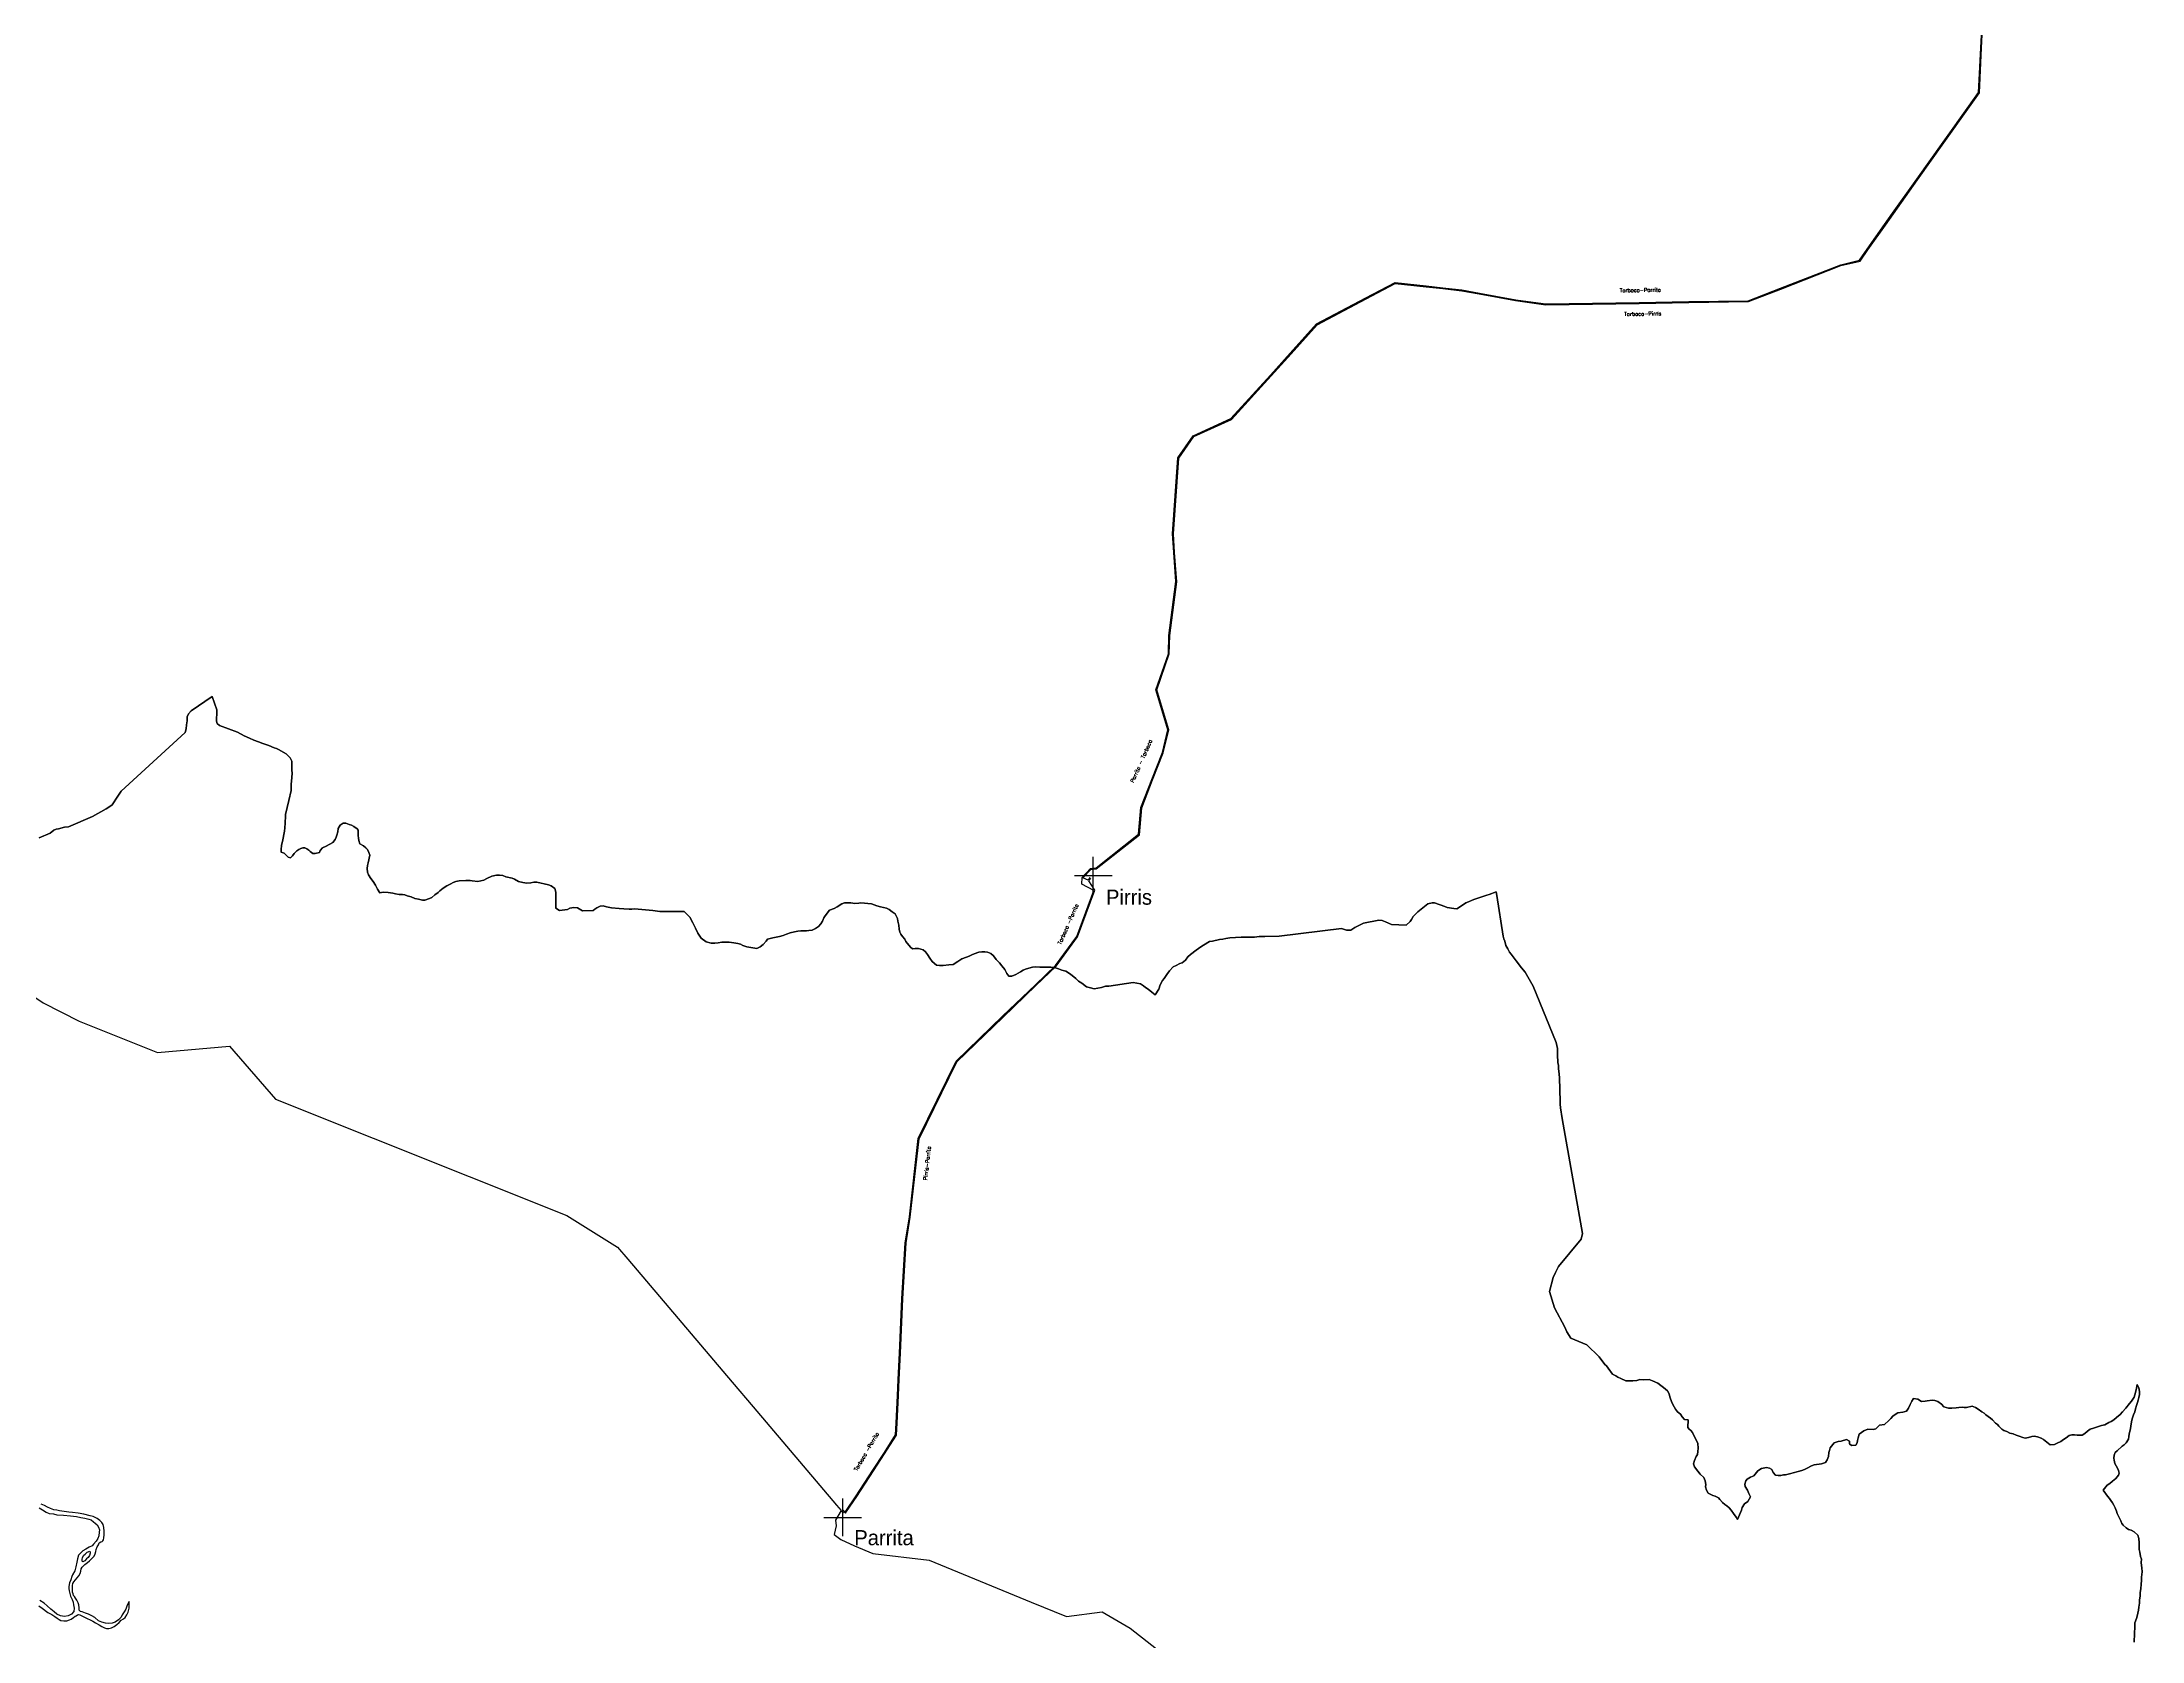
# Model space of a CAD drawing. Extents: x 283583 to 658922, y 889284 to 1241133.
# Drawn here: x 464329 to 492135, y 1054884 to 1076058 of the extents above; entities that cross this region are included whole.
import ezdxf
from ezdxf.enums import TextEntityAlignment as Align

# ---------------------------------------------------------------- set-up
doc = ezdxf.new("R2010")
doc.units = 0
doc.header["$MEASUREMENT"] = 0
for name, color, linetype in [('230 kV', 14, 'Continuous'), ('Circuito', 40, 'Continuous'), ('PUNTARENAS', 7, 'Continuous'), ('SAN JOSE', 7, 'Continuous'), ('Subestaciones', 7, 'Continuous')]:
    doc.layers.add(name, color=color, linetype=linetype)
doc.styles.add('COMPLEX', font='COMPLEX', dxfattribs={"height": 0.2})

# ---------------------------------------------------------------- blocks, each defined once
blk = doc.blocks.new('UNNAMED')
at = {"color": 0}
for p, q in [((-0.5, 0), (0.5, 0)), ((0, -0.5), (0, 0.5))]:
    blk.add_line(p, q, dxfattribs=at)

msp = doc.modelspace()

# ---------------------------------------------------------------- linework, layer by layer
at = {"layer": '230 kV'}
for points in [[(474920, 1056589), (474937, 1056617), (474964, 1056590), (475109, 1056806), (475328, 1057144), (475474, 1057368), (475632, 1057612), (475639, 1057768), (475656, 1058136), (475666, 1058348), (475683, 1058696), (475716, 1059416), (475759, 1060156), (475814, 1060499), (475931, 1061536), (476433, 1062562), (477049, 1063156), (477482, 1063573), (477749, 1063830), (478029, 1064212), (478254, 1064821), (478096, 1064908), (478101, 1064994), (478212, 1065112), (478285, 1065122), (478848, 1065566), (478878, 1065920), (479024, 1066293), (479164, 1066650), (479238, 1066948), (479079, 1067478), (479243, 1067956), (479251, 1068199), (479341, 1068912), (479314, 1069299), (479297, 1069544), (479369, 1070552), (479572, 1070843), (480070, 1071071), (480594, 1071645), (480858, 1071939), (481205, 1072325), (481856, 1072669), (482244, 1072873), (482656, 1072829), (482877, 1072805), (483131, 1072777), (483362, 1072734), (483842, 1072645), (484242, 1072591), (485477, 1072609), (486134, 1072620), (486922, 1072632), (487349, 1072798), (488145, 1073109), (488396, 1073168), (488496, 1073315), (488727, 1073640), (488833, 1073790), (489152, 1074240), (489501, 1074730), (489840, 1075208), (489970, 1075391), (489999, 1075980), (490012, 1076238)], [(478202, 1064995), (478183, 1064959), (478112, 1064989), (478218, 1065101), (478289, 1065111), (478859, 1065560), (478890, 1065918), (479035, 1066289), (479175, 1066646), (479251, 1066949), (479091, 1067478), (479255, 1067954), (479263, 1068198), (479353, 1068911), (479326, 1069300), (479309, 1069544), (479381, 1070548), (479580, 1070833), (480077, 1071061), (480603, 1071637), (480867, 1071931), (481212, 1072315), (481862, 1072659), (482247, 1072861), (482655, 1072817), (482876, 1072793), (483129, 1072765), (483360, 1072722), (483840, 1072633), (484241, 1072579), (485477, 1072597), (486134, 1072608), (486924, 1072620), (487353, 1072787), (488149, 1073098), (488403, 1073157), (488506, 1073308), (488737, 1073633), (488843, 1073784), (489162, 1074233), (489511, 1074724), (489850, 1075201), (489982, 1075387), (490011, 1075979), (490024, 1076237)], [(474948, 1056599), (474969, 1056578), (474982, 1056597), (475118, 1056799), (475338, 1057138), (475484, 1057361), (475644, 1057608), (475651, 1057768), (475668, 1058135), (475678, 1058347), (475695, 1058696), (475728, 1059416), (475771, 1060155), (475826, 1060497), (475943, 1061533), (476443, 1062555), (477057, 1063147), (477490, 1063564), (477758, 1063822), (478039, 1064207), (478268, 1064826), (478192, 1064952), (478216, 1064984)], [(474937, 1056579), (474948, 1056599)], [(474948, 1056599), (474948, 1056599)]]:
    msp.add_lwpolyline(points, dxfattribs=at)
at = {"layer": '230 kV', "color": 16}
msp.add_lwpolyline([(464164, 1063459), (464345, 1063334), (464823, 1063091), (465857, 1062679), (466811, 1062759), (467419, 1062058), (471277, 1060520), (471951, 1060100), (472088, 1059940), (473468, 1058311), (473747, 1057986), (474851, 1056681), (474909, 1056612), (474834, 1056485), (474846, 1056408), (474820, 1056295), (474906, 1056226), (475088, 1056146), (475328, 1056041), (476076, 1055954), (477426, 1055400), (477895, 1055208), (478367, 1055269), (478739, 1055052), (479251, 1054651)], dxfattribs=at)
at = {"layer": 'PUNTARENAS', "color": 241}
for points in [[(464292, 1065521), (464435, 1065582), (464487, 1065623), (464516, 1065633), (464548, 1065640), (464629, 1065662), (464682, 1065665), (464998, 1065803), (465179, 1065904), (465214, 1065924), (465257, 1065958), (465334, 1066071), (465379, 1066137), (466224, 1066916), (466237, 1066962), (466241, 1067017), (466249, 1067071), (466250, 1067124), (466269, 1067160), (466304, 1067201), (466581, 1067390), (466644, 1067216), (466643, 1067154), (466641, 1067109), (466641, 1067065), (466648, 1067032), (466681, 1067008), (466918, 1066918), (467007, 1066872), (467075, 1066838), (467136, 1066813), (467197, 1066789), (467251, 1066769), (467331, 1066741), (467404, 1066712), (467435, 1066701), (467461, 1066691), (467560, 1066632), (467589, 1066607), (467617, 1066579), (467636, 1066537), (467638, 1066507), (467638, 1066466), (467638, 1066416), (467641, 1066374), (467638, 1066318), (467632, 1066271), (467630, 1066229), (467627, 1066147), (467599, 1066012), (467553, 1065829), (467551, 1065780), (467547, 1065744), (467547, 1065713), (467543, 1065654), (467538, 1065606), (467512, 1065472), (467502, 1065423), (467495, 1065361), (467495, 1065330), (467534, 1065318), (467552, 1065298), (467588, 1065262), (467619, 1065256), (467644, 1065281), (467667, 1065310), (467701, 1065346), (467731, 1065367), (467754, 1065380), (467781, 1065389), (467810, 1065385), (467837, 1065375), (467861, 1065357), (467881, 1065339), (467913, 1065313), (467948, 1065310), (468002, 1065326), (468011, 1065352), (468041, 1065387), (468093, 1065409), (468182, 1065458), (468210, 1065497), (468224, 1065529), (468235, 1065557), (468244, 1065598), (468249, 1065641), (468278, 1065688), (468317, 1065712), (468352, 1065716), (468396, 1065698), (468426, 1065688), (468459, 1065669), (468500, 1065639), (468516, 1065619), (468516, 1065591), (468517, 1065551), (468520, 1065516), (468525, 1065485), (468536, 1065441), (468587, 1065412), (468617, 1065387), (468640, 1065363), (468657, 1065327), (468669, 1065292), (468647, 1065187), (468638, 1065154), (468634, 1065115), (468638, 1065066), (468652, 1065028), (468682, 1064979), (468713, 1064941), (468747, 1064891), (468772, 1064842), (468802, 1064791), (468848, 1064798), (468912, 1064797), (468974, 1064785), (469011, 1064777), (469057, 1064768), (469103, 1064767), (469133, 1064764), (469166, 1064752), (469215, 1064738), (469264, 1064715), (469315, 1064707), (469369, 1064695), (469399, 1064696), (469462, 1064718), (469489, 1064731), (469532, 1064764), (469575, 1064795), (469598, 1064817), (469641, 1064852), (469689, 1064882), (469742, 1064911), (469771, 1064928), (469809, 1064940), (469853, 1064948), (469943, 1064955), (470000, 1064956), (470026, 1064948), (470101, 1064940), (470181, 1064957), (470218, 1064980), (470284, 1065014), (470348, 1065026), (470388, 1065026), (470432, 1065019), (470472, 1065004), (470556, 1064986), (470586, 1064972), (470637, 1064942), (470696, 1064928), (470750, 1064919), (470802, 1064923), (470843, 1064932), (470880, 1064932), (471036, 1064898), (471072, 1064883), (471119, 1064848), (471131, 1064802), (471133, 1064587), (471179, 1064557), (471288, 1064569), (471319, 1064587), (471370, 1064597), (471421, 1064592), (471485, 1064554), (471628, 1064558), (471650, 1064576), (471675, 1064593), (471720, 1064614), (471760, 1064617), (471802, 1064607), (471869, 1064593), (471969, 1064582), (472032, 1064578), (472103, 1064576), (472138, 1064576), (472173, 1064579), (472416, 1064556), (472509, 1064543), (472564, 1064543), (472622, 1064544), (472693, 1064544), (472726, 1064545), (472803, 1064545), (472834, 1064546), (472909, 1064468), (472947, 1064395), (472982, 1064324), (473011, 1064258), (473057, 1064191), (473125, 1064142), (473190, 1064123), (473240, 1064125), (473282, 1064128), (473331, 1064136), (473388, 1064139), (473427, 1064139), (473489, 1064128), (473544, 1064122), (473576, 1064110), (473608, 1064096), (473662, 1064076), (473716, 1064066), (473792, 1064052), (473840, 1064078), (473877, 1064109), (473917, 1064151), (473936, 1064177), (474005, 1064197), (474050, 1064204), (474093, 1064213), (474142, 1064227), (474187, 1064245), (474235, 1064260), (474294, 1064274), (474337, 1064283), (474375, 1064290), (474416, 1064288), (474451, 1064289), (474484, 1064291), (474525, 1064299), (474571, 1064320), (474612, 1064347), (474640, 1064380), (474662, 1064417), (474683, 1064459), (474698, 1064486), (474754, 1064563), (474818, 1064585), (474859, 1064605), (474918, 1064644), (474955, 1064658), (475000, 1064659), (475040, 1064659), (475091, 1064649), (475143, 1064654), (475171, 1064661), (475313, 1064647), (475382, 1064621), (475431, 1064607), (475470, 1064597), (475512, 1064588), (475548, 1064572), (475586, 1064540), (475624, 1064515), (475657, 1064452), (475663, 1064417), (475673, 1064364), (475678, 1064309), (475687, 1064270), (475702, 1064242), (475723, 1064211), (475754, 1064177), (475767, 1064149), (475783, 1064123), (475812, 1064094), (475829, 1064070), (475857, 1064048), (475891, 1064053), (475935, 1064055), (475995, 1064038), (476028, 1064008), (476054, 1063973), (476083, 1063924), (476116, 1063883), (476172, 1063835), (476211, 1063829), (476262, 1063829), (476336, 1063837), (476392, 1063843), (476454, 1063882), (476508, 1063918), (476568, 1063941), (476606, 1063951), (476643, 1063969), (476672, 1063983), (476734, 1064004), (476773, 1064010), (476814, 1064011), (476848, 1064004), (476891, 1063986), (476929, 1063955), (476962, 1063907), (477008, 1063864), (477039, 1063826), (477079, 1063776), (477104, 1063723), (477131, 1063687), (477172, 1063686), (477224, 1063709), (477286, 1063746), (477321, 1063769), (477352, 1063781), (477396, 1063793), (477444, 1063807), (477490, 1063811), (477540, 1063809), (477588, 1063809), (477632, 1063806), (477688, 1063806), (477747, 1063799), (477788, 1063787), (477832, 1063767), (477885, 1063753), (477946, 1063714), (478017, 1063656), (478054, 1063623), (478097, 1063596), (478161, 1063547), (478214, 1063534), (478259, 1063522), (478311, 1063528), (478358, 1063537), (478409, 1063555), (478454, 1063557), (478776, 1063605), (478874, 1063587), (478914, 1063558), (478942, 1063536), (478974, 1063515), (479026, 1063474), (479067, 1063439), (479118, 1063514), (479135, 1063572), (479165, 1063630), (479189, 1063657), (479222, 1063710), (479256, 1063759), (479307, 1063810), (479346, 1063831), (479395, 1063854), (479426, 1063866), (479469, 1063899), (479503, 1063944), (479534, 1063975), (479613, 1064032), (479640, 1064054), (479671, 1064075), (479708, 1064100), (479789, 1064145), (479827, 1064153), (479922, 1064172), (479965, 1064178), (480004, 1064188), (480055, 1064197), (480209, 1064202), (480262, 1064203), (480329, 1064204), (480383, 1064205), (480414, 1064207), (480447, 1064211), (480519, 1064212), (480711, 1064216), (481534, 1064320), (481603, 1064298), (481657, 1064296), (481713, 1064330), (481827, 1064388), (482028, 1064430), (482075, 1064426), (482118, 1064409), (482198, 1064373), (482393, 1064364), (482445, 1064411), (482462, 1064439), (482484, 1064476), (482548, 1064541), (482680, 1064646), (482737, 1064660), (482769, 1064658), (482904, 1064610), (482933, 1064597), (483025, 1064586), (483063, 1064581), (483136, 1064626), (483183, 1064657), (483215, 1064673), (483257, 1064688), (483286, 1064701), (483379, 1064735), (483461, 1064759), (483490, 1064771), (483585, 1064806), (483592, 1064756), (483678, 1064219), (483685, 1064181), (483698, 1064153), (483712, 1064095), (483740, 1064049), (483761, 1064005), (483784, 1063977), (483808, 1063942), (483850, 1063889), (483918, 1063800), (483966, 1063741), (484073, 1063554), (484379, 1062810), (484394, 1062731), (484396, 1062610), (484400, 1062580), (484401, 1062546), (484407, 1062505), (484409, 1062467), (484419, 1062392), (484424, 1062342), (484430, 1062029), (484432, 1061994), (484434, 1061942), (484457, 1061802), (484728, 1060278), (484710, 1060207), (484408, 1059843), (484369, 1059763), (484340, 1059697), (484291, 1059511), (484358, 1059296), (484494, 1059040), (484519, 1058977), (484573, 1058892), (484784, 1058807), (484949, 1058648), (485021, 1058546), (485044, 1058529), (485066, 1058499), (485124, 1058417), (485167, 1058395), (485194, 1058379), (485232, 1058358), (485299, 1058328), (485355, 1058327), (485391, 1058328), (485444, 1058334), (485486, 1058346), (485535, 1058343), (485609, 1058345), (485654, 1058329), (485723, 1058296), (485763, 1058267), (485798, 1058241), (485824, 1058220), (485851, 1058196), (485874, 1058157), (485881, 1058119), (485911, 1058043), (485939, 1057985), (485957, 1057954), (485985, 1057918), (486024, 1057889), (486048, 1057853), (486077, 1057815), (486124, 1057814), (486121, 1057713), (486139, 1057691), (486162, 1057671), (486182, 1057643), (486210, 1057586), (486236, 1057537), (486252, 1057498), (486258, 1057436), (486252, 1057394), (486248, 1057355), (486232, 1057325), (486209, 1057274), (486198, 1057231), (486211, 1057190), (486255, 1057133), (486286, 1057091), (486332, 1057047), (486353, 1057005), (486358, 1056955), (486357, 1056925), (486367, 1056880), (486389, 1056840), (486452, 1056809), (486485, 1056803), (486527, 1056780), (486547, 1056757), (486579, 1056718), (486611, 1056693), (486639, 1056672), (486669, 1056648), (486696, 1056615), (486725, 1056571), (486760, 1056524), (486778, 1056491), (486831, 1056618), (486842, 1056650), (486870, 1056700), (486915, 1056729), (486949, 1056795), (486931, 1056838), (486912, 1056881), (486881, 1056931), (486876, 1056962), (486889, 1057005), (486908, 1057026), (486951, 1057052), (486994, 1057070), (487047, 1057136), (487097, 1057166), (487162, 1057182), (487202, 1057171), (487232, 1057154), (487252, 1057117), (487282, 1057081), (487319, 1057074), (487353, 1057075), (487386, 1057084), (487415, 1057085), (487450, 1057091), (487483, 1057103), (487515, 1057110), (487584, 1057127), (487632, 1057141), (487666, 1057157), (487701, 1057174), (487759, 1057205), (487792, 1057215), (487823, 1057221), (487859, 1057227), (487893, 1057232), (487946, 1057247), (487968, 1057284), (487984, 1057325), (487989, 1057379), (487998, 1057408), (488008, 1057440), (488040, 1057487), (488060, 1057508), (488111, 1057527), (488151, 1057528), (488221, 1057551), (488261, 1057532), (488263, 1057497), (488289, 1057473), (488344, 1057477), (488363, 1057507), (488368, 1057540), (488376, 1057576), (488391, 1057623), (488453, 1057665), (488503, 1057687), (488577, 1057684), (488611, 1057693), (488631, 1057716), (488658, 1057741), (488727, 1057750), (488782, 1057803), (488807, 1057831), (488836, 1057861), (488866, 1057885), (488904, 1057904), (488969, 1057916), (489017, 1057926), (489044, 1057967), (489063, 1058016), (489088, 1058062), (489109, 1058097), (489165, 1058085), (489214, 1058056), (489263, 1058059), (489292, 1058063), (489355, 1058072), (489392, 1058069), (489433, 1058056), (489480, 1058022), (489511, 1057986), (489540, 1057976), (489572, 1057968), (489619, 1057969), (489676, 1057973), (489708, 1057974), (489756, 1057980), (489781, 1057977), (489813, 1057975), (489885, 1057994), (489930, 1057975), (489966, 1057954), (490016, 1057918), (490043, 1057899), (490068, 1057881), (490127, 1057836), (490154, 1057811), (490196, 1057770), (490220, 1057749), (490241, 1057729), (490279, 1057688), (490306, 1057671), (490345, 1057656), (490383, 1057638), (490427, 1057626), (490468, 1057609), (490508, 1057595), (490558, 1057579), (490590, 1057571), (490633, 1057577), (490674, 1057592), (490705, 1057598), (490752, 1057587), (490799, 1057568), (490830, 1057551), (490854, 1057536), (490876, 1057516), (490920, 1057481), (490975, 1057488), (491011, 1057504), (491059, 1057525), (491097, 1057551), (491130, 1057575), (491169, 1057603), (491204, 1057615), (491240, 1057616), (491276, 1057610), (491310, 1057608), (491344, 1057609), (491377, 1057630), (491414, 1057664), (491447, 1057688), (491491, 1057703), (491544, 1057718), (491600, 1057737), (491641, 1057746), (491695, 1057776), (491727, 1057790), (491764, 1057812), (491799, 1057842), (491844, 1057885), (491876, 1057918), (491919, 1057968), (491969, 1058030), (491996, 1058062), (492030, 1058114), (492049, 1058173), (492063, 1058234), (492071, 1058282), (492091, 1058236), (492101, 1058188), (492102, 1058149), (492094, 1058108), (492083, 1058074), (492076, 1058041), (492062, 1058004), (492050, 1057958), (492040, 1057917), (492024, 1057881), (492009, 1057838), (492002, 1057810), (491993, 1057761), (491983, 1057698), (491967, 1057622), (491961, 1057594), (491954, 1057556), (491924, 1057509), (491898, 1057482), (491871, 1057465), (491805, 1057402), (491779, 1057379), (491765, 1057346), (491762, 1057307), (491766, 1057278), (491776, 1057233), (491809, 1057173), (491822, 1057143), (491832, 1057105), (491822, 1057078), (491790, 1057034), (491744, 1057000), (491707, 1056969), (491675, 1056948), (491620, 1056882), (491678, 1056800), (491706, 1056769), (491723, 1056744), (491744, 1056712), (491763, 1056682), (491779, 1056649), (491798, 1056601), (491808, 1056572), (491854, 1056477), (491870, 1056441), (491887, 1056416), (491927, 1056381), (491958, 1056360), (491992, 1056350), (492029, 1056328), (492078, 1056285), (492091, 1056242), (492098, 1056186), (492098, 1056139), (492098, 1056097), (492105, 1056061), (492117, 1056005), (492130, 1055967), (492123, 1055923), (492128, 1055884), (492134, 1055851), (492135, 1055799), (492128, 1055729), (492127, 1055684), (492126, 1055638), (492118, 1055575), (492110, 1055526), (492109, 1055481), (492103, 1055423), (492102, 1055383), (492095, 1055330), (492088, 1055291), (492072, 1055213), (492061, 1055184), (492039, 1055123), (492039, 1055092), (492040, 1055062), (492035, 1054992), (492034, 1054949), (492031, 1054904), (492031, 1054867)], [(464285, 1055349), (464332, 1055319), (464408, 1055262), (464457, 1055234), (464501, 1055207), (464531, 1055188), (464556, 1055167), (464577, 1055154), (464618, 1055150), (464658, 1055152), (464694, 1055162), (464717, 1055175), (464747, 1055194), (464766, 1055211), (464783, 1055219), (464797, 1055232), (464812, 1055236), (464829, 1055232), (464882, 1055206), (464927, 1055181), (464965, 1055162), (465001, 1055145), (465039, 1055124), (465085, 1055096), (465119, 1055077), (465157, 1055059), (465185, 1055051), (465216, 1055048), (465248, 1055057), (465286, 1055076), (465320, 1055101), (465352, 1055131), (465379, 1055160), (465407, 1055179), (465428, 1055196), (465451, 1055230), (465471, 1055266), (465481, 1055319), (465485, 1055361), (465481, 1055397), (465481, 1055406), (465471, 1055383), (465452, 1055347), (465437, 1055306), (465418, 1055270), (465392, 1055230), (465375, 1055199), (465341, 1055163), (465297, 1055135), (465257, 1055120), (465214, 1055116), (465170, 1055120), (465119, 1055133), (465079, 1055152), (465028, 1055195), (464988, 1055218), (464946, 1055239), (464903, 1055254), (464863, 1055269), (464840, 1055273), (464823, 1055290), (464819, 1055324), (464815, 1055364), (464808, 1055390), (464800, 1055407), (464789, 1055426), (464772, 1055449), (464758, 1055472), (464747, 1055487), (464741, 1055508), (464732, 1055531), (464732, 1055618), (464737, 1055644), (464749, 1055667), (464773, 1055696), (464794, 1055722), (464817, 1055747), (464836, 1055778), (464842, 1055808), (464849, 1055841), (464862, 1055860), (464898, 1055896), (464931, 1055922), (464959, 1055945), (464993, 1055979), (465018, 1056008), (465031, 1056038), (465042, 1056070), (465048, 1056097), (465061, 1056133), (465076, 1056159), (465088, 1056182), (465107, 1056197), (465126, 1056201), (465135, 1056210), (465143, 1056223), (465148, 1056251), (465150, 1056289), (465154, 1056337), (465148, 1056386), (465137, 1056428), (465120, 1056452), (465095, 1056481), (465059, 1056505), (465008, 1056532), (464968, 1056541), (464883, 1056562), (464809, 1056575), (464731, 1056585), (464685, 1056590), (464562, 1056607), (464524, 1056615), (464486, 1056622), (464441, 1056639), (464401, 1056658), (464363, 1056677), (464319, 1056696)], [(464293, 1056646), (464335, 1056621), (464386, 1056589), (464422, 1056574), (464481, 1056570), (464526, 1056555), (464615, 1056548), (464706, 1056542), (464786, 1056531), (464841, 1056519), (464896, 1056512), (464947, 1056497), (464979, 1056487), (465012, 1056463), (465034, 1056446), (465059, 1056420), (465076, 1056390), (465089, 1056356), (465088, 1056323), (465080, 1056278), (465067, 1056242), (465048, 1056208), (465012, 1056168), (464993, 1056145), (464953, 1056126), (464910, 1056098), (464870, 1056079), (464813, 1056022), (464798, 1055974), (464788, 1055927), (464775, 1055864), (464764, 1055813), (464735, 1055762), (464724, 1055736), (464709, 1055695), (464692, 1055655), (464684, 1055607), (464684, 1055577), (464688, 1055547), (464698, 1055511), (464707, 1055478), (464728, 1055435), (464741, 1055397), (464747, 1055365), (464753, 1055319), (464749, 1055274), (464721, 1055238), (464675, 1055217), (464628, 1055209), (464575, 1055217), (464527, 1055241), (464489, 1055268), (464448, 1055304), (464396, 1055349), (464357, 1055385), (464302, 1055421)]]:
    msp.add_lwpolyline(points, dxfattribs=at)
msp.add_lwpolyline([(464963, 1056072), (464968, 1056063), (464965, 1056049), (464959, 1056015), (464942, 1055989), (464919, 1055970), (464896, 1055947), (464868, 1055932), (464860, 1055939), (464860, 1055962), (464866, 1055990), (464885, 1056019), (464902, 1056034), (464927, 1056059)], close=True, dxfattribs=at)
at = {"layer": 'SAN JOSE', "color": 241}
msp.add_lwpolyline([(492031, 1054867), (492031, 1054904), (492034, 1054949), (492035, 1054992), (492040, 1055062), (492039, 1055092), (492039, 1055123), (492061, 1055184), (492072, 1055213), (492088, 1055291), (492095, 1055330), (492102, 1055383), (492103, 1055423), (492109, 1055481), (492110, 1055526), (492118, 1055575), (492126, 1055638), (492127, 1055684), (492128, 1055729), (492135, 1055799), (492134, 1055851), (492128, 1055884), (492123, 1055923), (492130, 1055967), (492117, 1056005), (492105, 1056061), (492098, 1056097), (492098, 1056139), (492098, 1056186), (492091, 1056242), (492078, 1056285), (492029, 1056328), (491992, 1056350), (491958, 1056360), (491927, 1056381), (491887, 1056416), (491870, 1056441), (491854, 1056477), (491808, 1056572), (491798, 1056601), (491779, 1056649), (491763, 1056682), (491744, 1056712), (491723, 1056744), (491706, 1056769), (491678, 1056800), (491620, 1056882), (491675, 1056948), (491707, 1056969), (491744, 1057000), (491790, 1057034), (491822, 1057078), (491832, 1057105), (491822, 1057143), (491809, 1057173), (491776, 1057233), (491766, 1057278), (491762, 1057307), (491765, 1057346), (491779, 1057379), (491805, 1057402), (491871, 1057465), (491898, 1057482), (491924, 1057509), (491954, 1057556), (491961, 1057594), (491967, 1057622), (491983, 1057698), (491993, 1057761), (492002, 1057810), (492009, 1057838), (492024, 1057881), (492040, 1057917), (492050, 1057958), (492062, 1058004), (492076, 1058041), (492083, 1058074), (492094, 1058108), (492102, 1058149), (492101, 1058188), (492091, 1058236), (492071, 1058282), (492063, 1058234), (492049, 1058173), (492030, 1058114), (491996, 1058062), (491969, 1058030), (491919, 1057968), (491876, 1057918), (491844, 1057885), (491799, 1057842), (491764, 1057812), (491727, 1057790), (491695, 1057776), (491641, 1057746), (491600, 1057737), (491544, 1057718), (491491, 1057703), (491447, 1057688), (491414, 1057664), (491377, 1057630), (491344, 1057609), (491310, 1057608), (491276, 1057610), (491240, 1057616), (491204, 1057615), (491169, 1057603), (491130, 1057575), (491097, 1057551), (491059, 1057525), (491011, 1057504), (490975, 1057488), (490920, 1057481), (490876, 1057516), (490854, 1057536), (490830, 1057551), (490799, 1057568), (490752, 1057587), (490705, 1057598), (490674, 1057592), (490633, 1057577), (490590, 1057571), (490558, 1057579), (490508, 1057595), (490468, 1057609), (490427, 1057626), (490383, 1057638), (490345, 1057656), (490306, 1057671), (490279, 1057688), (490241, 1057729), (490220, 1057749), (490196, 1057770), (490154, 1057811), (490127, 1057836), (490068, 1057881), (490043, 1057899), (490016, 1057918), (489966, 1057954), (489930, 1057975), (489885, 1057994), (489813, 1057975), (489781, 1057977), (489756, 1057980), (489708, 1057974), (489676, 1057973), (489619, 1057969), (489572, 1057968), (489540, 1057976), (489511, 1057986), (489480, 1058022), (489433, 1058056), (489392, 1058069), (489355, 1058072), (489292, 1058063), (489263, 1058059), (489214, 1058056), (489165, 1058085), (489109, 1058097), (489088, 1058062), (489063, 1058016), (489044, 1057967), (489017, 1057926), (488969, 1057916), (488904, 1057904), (488866, 1057885), (488836, 1057861), (488807, 1057831), (488782, 1057803), (488727, 1057750), (488658, 1057741), (488631, 1057716), (488611, 1057693), (488577, 1057684), (488503, 1057687), (488453, 1057665), (488391, 1057623), (488376, 1057576), (488368, 1057540), (488363, 1057507), (488344, 1057477), (488289, 1057473), (488263, 1057497), (488261, 1057532), (488221, 1057551), (488151, 1057528), (488111, 1057527), (488060, 1057508), (488040, 1057487), (488008, 1057440), (487998, 1057408), (487989, 1057379), (487984, 1057325), (487968, 1057284), (487946, 1057247), (487893, 1057232), (487859, 1057227), (487823, 1057221), (487792, 1057215), (487759, 1057205), (487701, 1057174), (487666, 1057157), (487632, 1057141), (487584, 1057127), (487515, 1057110), (487483, 1057103), (487450, 1057091), (487415, 1057085), (487386, 1057084), (487353, 1057075), (487319, 1057074), (487282, 1057081), (487252, 1057117), (487232, 1057154), (487202, 1057171), (487162, 1057182), (487097, 1057166), (487047, 1057136), (486994, 1057070), (486951, 1057052), (486908, 1057026), (486889, 1057005), (486876, 1056962), (486881, 1056931), (486912, 1056881), (486931, 1056838), (486949, 1056795), (486915, 1056729), (486870, 1056700), (486842, 1056650), (486831, 1056618), (486778, 1056491), (486760, 1056524), (486725, 1056571), (486696, 1056615), (486669, 1056648), (486639, 1056672), (486611, 1056693), (486579, 1056718), (486547, 1056757), (486527, 1056780), (486485, 1056803), (486452, 1056809), (486389, 1056840), (486367, 1056880), (486357, 1056925), (486358, 1056955), (486353, 1057005), (486332, 1057047), (486286, 1057091), (486255, 1057133), (486211, 1057190), (486198, 1057231), (486209, 1057274), (486232, 1057325), (486248, 1057355), (486252, 1057394), (486258, 1057436), (486252, 1057498), (486236, 1057537), (486210, 1057586), (486182, 1057643), (486162, 1057671), (486139, 1057691), (486121, 1057713), (486124, 1057814), (486077, 1057815), (486048, 1057853), (486024, 1057889), (485985, 1057918), (485957, 1057954), (485939, 1057985), (485911, 1058043), (485881, 1058119), (485874, 1058157), (485851, 1058196), (485824, 1058220), (485798, 1058241), (485763, 1058267), (485723, 1058296), (485654, 1058329), (485609, 1058345), (485535, 1058343), (485486, 1058346), (485444, 1058334), (485391, 1058328), (485355, 1058327), (485299, 1058328), (485232, 1058358), (485194, 1058379), (485167, 1058395), (485124, 1058417), (485066, 1058499), (485044, 1058529), (485021, 1058546), (484949, 1058648), (484784, 1058807), (484573, 1058892), (484519, 1058977), (484494, 1059040), (484358, 1059296), (484291, 1059511), (484340, 1059697), (484369, 1059763), (484408, 1059843), (484710, 1060207), (484728, 1060278), (484457, 1061802), (484434, 1061942), (484432, 1061994), (484430, 1062029), (484424, 1062342), (484419, 1062392), (484409, 1062467), (484407, 1062505), (484401, 1062546), (484400, 1062580), (484396, 1062610), (484394, 1062731), (484379, 1062810), (484073, 1063554), (483966, 1063741), (483918, 1063800), (483850, 1063889), (483808, 1063942), (483784, 1063977), (483761, 1064005), (483740, 1064049), (483712, 1064095), (483698, 1064153), (483685, 1064181), (483678, 1064219), (483592, 1064756), (483585, 1064806), (483490, 1064771), (483461, 1064759), (483379, 1064735), (483286, 1064701), (483257, 1064688), (483215, 1064673), (483183, 1064657), (483136, 1064626), (483063, 1064581), (483025, 1064586), (482933, 1064597), (482904, 1064610), (482769, 1064658), (482737, 1064660), (482680, 1064646), (482548, 1064541), (482484, 1064476), (482462, 1064439), (482445, 1064411), (482393, 1064364), (482198, 1064373), (482118, 1064409), (482075, 1064426), (482028, 1064430), (481827, 1064388), (481713, 1064330), (481657, 1064296), (481603, 1064298), (481534, 1064320), (480711, 1064216), (480519, 1064212), (480447, 1064211), (480414, 1064207), (480383, 1064205), (480329, 1064204), (480262, 1064203), (480209, 1064202), (480055, 1064197), (480004, 1064188), (479965, 1064178), (479922, 1064172), (479827, 1064153), (479789, 1064145), (479708, 1064100), (479671, 1064075), (479640, 1064054), (479613, 1064032), (479534, 1063975), (479503, 1063944), (479469, 1063899), (479426, 1063866), (479395, 1063854), (479346, 1063831), (479307, 1063810), (479256, 1063759), (479222, 1063710), (479189, 1063657), (479165, 1063630), (479135, 1063572), (479118, 1063514), (479067, 1063439), (479026, 1063474), (478974, 1063515), (478942, 1063536), (478914, 1063558), (478874, 1063587), (478776, 1063605), (478454, 1063557), (478409, 1063555), (478358, 1063537), (478311, 1063528), (478259, 1063522), (478214, 1063534), (478161, 1063547), (478097, 1063596), (478054, 1063623), (478017, 1063656), (477946, 1063714), (477885, 1063753), (477832, 1063767), (477788, 1063787), (477747, 1063799), (477688, 1063806), (477632, 1063806), (477588, 1063809), (477540, 1063809), (477490, 1063811), (477444, 1063807), (477396, 1063793), (477352, 1063781), (477321, 1063769), (477286, 1063746), (477224, 1063709), (477172, 1063686), (477131, 1063687), (477104, 1063723), (477079, 1063776), (477039, 1063826), (477008, 1063864), (476962, 1063907), (476929, 1063955), (476891, 1063986), (476848, 1064004), (476814, 1064011), (476773, 1064010), (476734, 1064004), (476672, 1063983), (476643, 1063969), (476606, 1063951), (476568, 1063941), (476508, 1063918), (476454, 1063882), (476392, 1063843), (476336, 1063837), (476262, 1063829), (476211, 1063829), (476172, 1063835), (476116, 1063883), (476083, 1063924), (476054, 1063973), (476028, 1064008), (475995, 1064038), (475935, 1064055), (475891, 1064053), (475857, 1064048), (475829, 1064070), (475812, 1064094), (475783, 1064123), (475767, 1064149), (475754, 1064177), (475723, 1064211), (475702, 1064242), (475687, 1064270), (475678, 1064309), (475673, 1064364), (475663, 1064417), (475657, 1064452), (475624, 1064515), (475586, 1064540), (475548, 1064572), (475512, 1064588), (475470, 1064597), (475431, 1064607), (475382, 1064621), (475313, 1064647), (475171, 1064661), (475143, 1064654), (475091, 1064649), (475040, 1064659), (475000, 1064659), (474955, 1064658), (474918, 1064644), (474859, 1064605), (474818, 1064585), (474754, 1064563), (474698, 1064486), (474683, 1064459), (474662, 1064417), (474640, 1064380), (474612, 1064347), (474571, 1064320), (474525, 1064299), (474484, 1064291), (474451, 1064289), (474416, 1064288), (474375, 1064290), (474337, 1064283), (474294, 1064274), (474235, 1064260), (474187, 1064245), (474142, 1064227), (474093, 1064213), (474050, 1064204), (474005, 1064197), (473936, 1064177), (473917, 1064151), (473877, 1064109), (473840, 1064078), (473792, 1064052), (473716, 1064066), (473662, 1064076), (473608, 1064096), (473576, 1064110), (473544, 1064122), (473489, 1064128), (473427, 1064139), (473388, 1064139), (473331, 1064136), (473282, 1064128), (473240, 1064125), (473190, 1064123), (473125, 1064142), (473057, 1064191), (473011, 1064258), (472982, 1064324), (472947, 1064395), (472909, 1064468), (472834, 1064546), (472803, 1064545), (472726, 1064545), (472693, 1064544), (472622, 1064544), (472564, 1064543), (472509, 1064543), (472416, 1064556), (472173, 1064579), (472138, 1064576), (472103, 1064576), (472032, 1064578), (471969, 1064582), (471869, 1064593), (471802, 1064607), (471760, 1064617), (471720, 1064614), (471675, 1064593), (471650, 1064576), (471628, 1064558), (471485, 1064554), (471421, 1064592), (471370, 1064597), (471319, 1064587), (471288, 1064569), (471179, 1064557), (471133, 1064587), (471131, 1064802), (471119, 1064848), (471072, 1064883), (471036, 1064898), (470880, 1064932), (470843, 1064932), (470802, 1064923), (470750, 1064919), (470696, 1064928), (470637, 1064942), (470586, 1064972), (470556, 1064986), (470472, 1065004), (470432, 1065019), (470388, 1065026), (470348, 1065026), (470284, 1065014), (470218, 1064980), (470181, 1064957), (470101, 1064940), (470026, 1064948), (470000, 1064956), (469943, 1064955), (469853, 1064948), (469809, 1064940), (469771, 1064928), (469742, 1064911), (469689, 1064882), (469641, 1064852), (469598, 1064817), (469575, 1064795), (469532, 1064764), (469489, 1064731), (469462, 1064718), (469399, 1064696), (469369, 1064695), (469315, 1064707), (469264, 1064715), (469215, 1064738), (469166, 1064752), (469133, 1064764), (469103, 1064767), (469057, 1064768), (469011, 1064777), (468974, 1064785), (468912, 1064797), (468848, 1064798), (468802, 1064791), (468772, 1064842), (468747, 1064891), (468713, 1064941), (468682, 1064979), (468652, 1065028), (468638, 1065066), (468634, 1065115), (468638, 1065154), (468647, 1065187), (468669, 1065292), (468657, 1065327), (468640, 1065363), (468617, 1065387), (468587, 1065412), (468536, 1065441), (468525, 1065485), (468520, 1065516), (468517, 1065551), (468516, 1065591), (468516, 1065619), (468500, 1065639), (468459, 1065669), (468426, 1065688), (468396, 1065698), (468352, 1065716), (468317, 1065712), (468278, 1065688), (468249, 1065641), (468244, 1065598), (468235, 1065557), (468224, 1065529), (468210, 1065497), (468182, 1065458), (468093, 1065409), (468041, 1065387), (468011, 1065352), (468002, 1065326), (467948, 1065310), (467913, 1065313), (467881, 1065339), (467861, 1065357), (467837, 1065375), (467810, 1065385), (467781, 1065389), (467754, 1065380), (467731, 1065367), (467701, 1065346), (467667, 1065310), (467644, 1065281), (467619, 1065256), (467588, 1065262), (467552, 1065298), (467534, 1065318), (467495, 1065330), (467495, 1065361), (467502, 1065423), (467512, 1065472), (467538, 1065606), (467543, 1065654), (467547, 1065713), (467547, 1065744), (467551, 1065780), (467553, 1065829), (467599, 1066012), (467627, 1066147), (467630, 1066229), (467632, 1066271), (467638, 1066318), (467641, 1066374), (467638, 1066416), (467638, 1066466), (467638, 1066507), (467636, 1066537), (467617, 1066579), (467589, 1066607), (467560, 1066632), (467461, 1066691), (467435, 1066701), (467404, 1066712), (467331, 1066741), (467251, 1066769), (467197, 1066789), (467136, 1066813), (467075, 1066838), (467007, 1066872), (466918, 1066918), (466681, 1067008), (466648, 1067032), (466641, 1067065), (466641, 1067109), (466643, 1067154), (466644, 1067216), (466581, 1067390), (466304, 1067201), (466269, 1067160), (466250, 1067124), (466249, 1067071), (466241, 1067017), (466237, 1066962), (466224, 1066916), (465379, 1066137), (465334, 1066071), (465257, 1065958), (465214, 1065924), (465179, 1065904), (464998, 1065803), (464682, 1065665), (464629, 1065662), (464548, 1065640), (464516, 1065633), (464487, 1065623), (464435, 1065582), (464292, 1065521)], dxfattribs=at)

# ---------------------------------------------------------------- block references
at = {"layer": 'Subestaciones', "color": 100, "xscale": 500, "yscale": 500, "zscale": 1302.938314}
msp.add_blockref('UNNAMED', (478248, 1065020), dxfattribs=at)
at = {"layer": 'Subestaciones', "color": 40, "xscale": 500, "yscale": 500, "zscale": 1302.938314}
msp.add_blockref('UNNAMED', (474932, 1056520), dxfattribs=at)

# ---------------------------------------------------------------- texts
at = {"layer": 'Circuito', "style": 'COMPLEX'}
for s, rotation, p in [('Tarbaca-Parrita', 0.8585, (485493, 1072748)), ('Tarbaca-Pirrís', 0.8585, (485525, 1072434)), ('Parrita - Tarbaca', 66.2242, (478907, 1066526)), ('Tarbaca -Parrita', 66.2242, (477938, 1064367)), ('Pirris-Parrita', 83.7694, (476074, 1061208)), ('Tarbaca -Parrita', 59.7214, (475267, 1057379))]:
    msp.add_text(s, height=50, rotation=rotation, dxfattribs=at).set_placement(p, align=Align.CENTER)
at = {"layer": 'Subestaciones', "color": 30}
for s, p in [('Pirris', (478417, 1064634)), ('Parrita', (475084, 1056152))]:
    msp.add_text(s, height=200, dxfattribs=at).set_placement(p)

doc.saveas('drawing.dxf')
